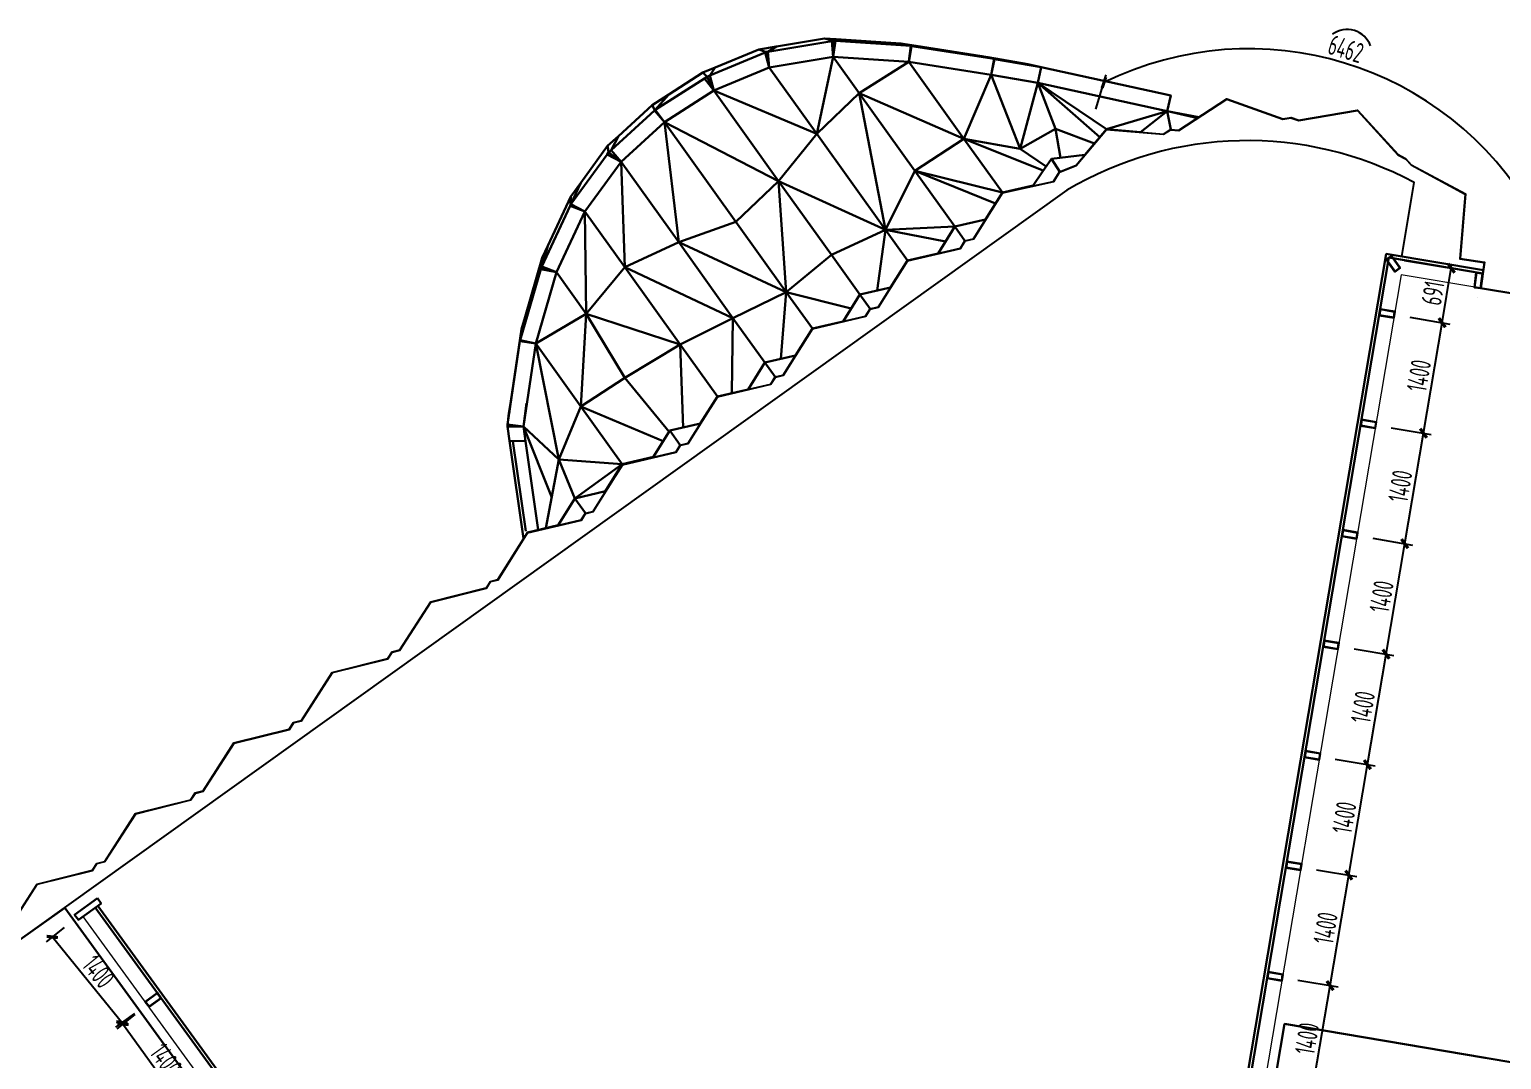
# Model space of a CAD drawing. Extents: x -936 to 12807311, y 101 to 1511157.
# Drawn here: x 12283921 to 12302307, y 1280057 to 1292928 of the extents above; entities that cross this region are included whole.
import ezdxf

# ---------------------------------------------------------------- set-up
doc = ezdxf.new("R2010")
doc.units = 0
doc.header["$LTSCALE"] = 1000
doc.header["$MEASUREMENT"] = 0
for name, color, linetype, lineweight in [('PX-GLAZ-F2$0$PX-GLAZ-F1$0$PX-GLAZ-F1$0$_EDO-ALUMINIUM-SECTION', 90, 'Continuous', 30), ('PX-GLAZ-F2$0$PX-GLAZ-F2$0$_EDO-ALUMINIUM-SECTION', 90, 'Continuous', 30), ('PX-GLAZ-F2$0$PX-GLAZ-F2$0$_EDO-ALUMINIUM-VIEW', 94, 'Continuous', 18), ('PX-GLAZ-F2$0$PX-GLAZ-F2$0$_EDO-GLASS-SECTION', 130, 'Continuous', 30), ('PX-GLAZ-F2$0$PX-GLAZ-F2$0$PX-GLAZ-F2$0$板边线', 36, 'Continuous', 30)]:
    doc.layers.add(name, color=color, linetype=linetype, lineweight=lineweight)
for name, color, linetype in [('PX-GLAZ-F2$0$PX-GLAZ-F2$0$PX-GLAZ-F2$0$幕墙线', 104, 'Continuous'), ('PX-GLAZ-F2$0$PX-GLAZ-F2$0$绿化', 3, 'Continuous'), ('PX-GLAZ-F2$0$PX-PLAN-F2-T1$0$A-DIMS-150', 1, 'Continuous')]:
    doc.layers.add(name, color=color, linetype=linetype)
doc.styles.add('PX-GLAZ-F2$0$PX-PLAN-F2-T1$0$XD2008', font='xd-hzs.shx', dxfattribs={"width": 0.7, "bigfont": 'xd-hztxt.shx'})
doc.styles.add('PX-GLAZ-F2$0$PX-PLAN-F2-T1$0$XD2008_T3', font='xd-hzs.shx', dxfattribs={"width": 0.7, "bigfont": 'xd-hztxt.shx'})
doc.dimstyles.new('PX-GLAZ-F2$0$PX-PLAN-F2-T1$0$XD300$0&&100', dxfattribs={"dimtxt": 250, "dimasz": 100, "dimexe": 100, "dimexo": 200, "dimgap": 50, "dimtad": 1, "dimdec": 0, "dimzin": 0, "dimdsep": 46, "dimtxsty": 'PX-GLAZ-F2$0$PX-PLAN-F2-T1$0$XD2008_T3', "dimblk": 'PX-GLAZ-F2$0$PX-PLAN-F2-T1$0$_ArchTick', "dimcen": 0.09, "dimclrt": 4, "dimazin": 2, "dimtfac": 1, "dimtdec": 0, "dimtix": 1, "dimtmove": 2, "dimatfit": 3, "dimfxl": 0, "dimtolj": 1, "dimtzin": 0, "dimarcsym": 0})

# ---------------------------------------------------------------- blocks, each defined once
blk = doc.blocks.new('PX-GLAZ-F2$0$PX-PLAN-F2-T1$0$_ArchTick')
at = {"color": 0, "linetype": 'ByBlock', "const_width": 0.4}
blk.add_lwpolyline([(-0.5, -0.5), (0.5, 0.5)], dxfattribs=at)
blk = doc.blocks.new('*D605')
at = {"layer": 'Defpoints', "color": 0, "transparency": 16777216}
for p in [(12285393, 1280749, 0), (12286213, 1279615), (12285895, 1279384)]:
    blk.add_point(p, dxfattribs=at)
at = {"layer": 'PX-GLAZ-F2$0$PX-PLAN-F2-T1$0$A-DIMS-150', "color": 0, "lineweight": -2, "transparency": 16777216}
for p, q in [((12285231, 1280632), (12284994, 1280460)), ((12285075, 1280519), (12285895, 1279384)), ((12286051, 1279497), (12285814, 1279326))]:
    blk.add_line(p, q, dxfattribs=at)
at = {"layer": 'PX-GLAZ-F2$0$PX-PLAN-F2-T1$0$A-DIMS-150', "color": 0, "lineweight": -2, "transparency": 16777216, "xscale": 100, "yscale": 100, "zscale": 100}
for p, rotation in [((12285075, 1280519), 125.8795980664976), ((12285895, 1279384), 305.8795980664976)]:
    blk.add_blockref('PX-GLAZ-F2$0$PX-PLAN-F2-T1$0$_ArchTick', p, dxfattribs=dict(at, rotation=rotation))
at = {"layer": 'PX-GLAZ-F2$0$PX-PLAN-F2-T1$0$A-DIMS-150', "color": 4, "transparency": 16777216, "insert": (12285627, 1280054), "char_height": 250, "attachment_point": 5, "rotation": 305.8796, "style": 'PX-GLAZ-F2$0$PX-PLAN-F2-T1$0$XD2008_T3'}
blk.add_mtext('\\A1;1400', dxfattribs=at)
blk = doc.blocks.new('*D584')
at = {"layer": 'Defpoints', "color": 0, "transparency": 16777216}
for p in [(12299567, 1281082, 0), (12300165, 1280981), (12299336, 1279701)]:
    blk.add_point(p, dxfattribs=at)
at = {"layer": 'PX-GLAZ-F2$0$PX-PLAN-F2-T1$0$A-DIMS-150', "color": 0, "lineweight": -2, "transparency": 16777216}
for p, q in [((12299764, 1281049), (12300264, 1280964)), ((12299932, 1279600), (12300165, 1280981)), ((12299534, 1279668), (12300030, 1279584))]:
    blk.add_line(p, q, dxfattribs=at)
at = {"layer": 'PX-GLAZ-F2$0$PX-PLAN-F2-T1$0$A-DIMS-150', "color": 0, "lineweight": -2, "transparency": 16777216, "xscale": 100, "yscale": 100, "zscale": 100}
for p, rotation in [((12300165, 1280981), 80.41429113118922), ((12299932, 1279600), 260.4142911311892)]:
    blk.add_blockref('PX-GLAZ-F2$0$PX-PLAN-F2-T1$0$_ArchTick', p, dxfattribs=dict(at, rotation=rotation))
at = {"layer": 'PX-GLAZ-F2$0$PX-PLAN-F2-T1$0$A-DIMS-150', "color": 4, "transparency": 16777216, "insert": (12299876, 1280320), "char_height": 250, "attachment_point": 5, "rotation": 80.4143, "style": 'PX-GLAZ-F2$0$PX-PLAN-F2-T1$0$XD2008_T3'}
blk.add_mtext('\\A1;1400', dxfattribs=at)
blk = doc.blocks.new('*D585')
at = {"layer": 'Defpoints', "color": 0, "transparency": 16777216}
for p in [(12299800, 1282462, 0), (12300398, 1282361), (12299567, 1281082, 0)]:
    blk.add_point(p, dxfattribs=at)
at = {"layer": 'PX-GLAZ-F2$0$PX-PLAN-F2-T1$0$A-DIMS-150', "color": 0, "lineweight": -2, "transparency": 16777216}
for p, q in [((12299997, 1282429), (12300497, 1282345)), ((12300165, 1280981), (12300398, 1282361)), ((12299764, 1281049), (12300264, 1280964))]:
    blk.add_line(p, q, dxfattribs=at)
at = {"layer": 'PX-GLAZ-F2$0$PX-PLAN-F2-T1$0$A-DIMS-150', "color": 0, "lineweight": -2, "transparency": 16777216, "xscale": 100, "yscale": 100, "zscale": 100}
for p, rotation in [((12300398, 1282361), 80.41429113118922), ((12300165, 1280981), 260.4142911311892)]:
    blk.add_blockref('PX-GLAZ-F2$0$PX-PLAN-F2-T1$0$_ArchTick', p, dxfattribs=dict(at, rotation=rotation))
at = {"layer": 'PX-GLAZ-F2$0$PX-PLAN-F2-T1$0$A-DIMS-150', "color": 4, "transparency": 16777216, "insert": (12300109, 1281700), "char_height": 250, "attachment_point": 5, "rotation": 80.4143, "style": 'PX-GLAZ-F2$0$PX-PLAN-F2-T1$0$XD2008_T3'}
blk.add_mtext('\\A1;1400', dxfattribs=at)
blk = doc.blocks.new('*D586')
at = {"layer": 'Defpoints', "color": 0, "transparency": 16777216}
for p in [(12300033, 1283843, 0), (12300631, 1283742), (12299800, 1282462, 0)]:
    blk.add_point(p, dxfattribs=at)
at = {"layer": 'PX-GLAZ-F2$0$PX-PLAN-F2-T1$0$A-DIMS-150', "color": 0, "lineweight": -2, "transparency": 16777216}
for p, q in [((12300230, 1283810), (12300730, 1283725)), ((12300398, 1282361), (12300631, 1283742)), ((12299997, 1282429), (12300497, 1282345))]:
    blk.add_line(p, q, dxfattribs=at)
at = {"layer": 'PX-GLAZ-F2$0$PX-PLAN-F2-T1$0$A-DIMS-150', "color": 0, "lineweight": -2, "transparency": 16777216, "xscale": 100, "yscale": 100, "zscale": 100}
for p, rotation in [((12300631, 1283742), 80.41429113118922), ((12300398, 1282361), 260.4142911311892)]:
    blk.add_blockref('PX-GLAZ-F2$0$PX-PLAN-F2-T1$0$_ArchTick', p, dxfattribs=dict(at, rotation=rotation))
at = {"layer": 'PX-GLAZ-F2$0$PX-PLAN-F2-T1$0$A-DIMS-150', "color": 4, "transparency": 16777216, "insert": (12300342, 1283081), "char_height": 250, "attachment_point": 5, "rotation": 80.4143, "style": 'PX-GLAZ-F2$0$PX-PLAN-F2-T1$0$XD2008_T3'}
blk.add_mtext('\\A1;1400', dxfattribs=at)
blk = doc.blocks.new('*D587')
at = {"layer": 'Defpoints', "color": 0, "transparency": 16777216}
for p in [(12300269, 1285223), (12300864, 1285122), (12300033, 1283843, 0)]:
    blk.add_point(p, dxfattribs=at)
at = {"layer": 'PX-GLAZ-F2$0$PX-PLAN-F2-T1$0$A-DIMS-150', "color": 0, "lineweight": -2, "transparency": 16777216}
for p, q in [((12300466, 1285189), (12300963, 1285106)), ((12300631, 1283742), (12300864, 1285122)), ((12300230, 1283810), (12300730, 1283725))]:
    blk.add_line(p, q, dxfattribs=at)
at = {"layer": 'PX-GLAZ-F2$0$PX-PLAN-F2-T1$0$A-DIMS-150', "color": 0, "lineweight": -2, "transparency": 16777216, "xscale": 100, "yscale": 100, "zscale": 100}
for p, rotation in [((12300864, 1285122), 80.41429113118922), ((12300631, 1283742), 260.4142911311892)]:
    blk.add_blockref('PX-GLAZ-F2$0$PX-PLAN-F2-T1$0$_ArchTick', p, dxfattribs=dict(at, rotation=rotation))
at = {"layer": 'PX-GLAZ-F2$0$PX-PLAN-F2-T1$0$A-DIMS-150', "color": 4, "transparency": 16777216, "insert": (12300575, 1284461), "char_height": 250, "attachment_point": 5, "rotation": 80.4143, "style": 'PX-GLAZ-F2$0$PX-PLAN-F2-T1$0$XD2008_T3'}
blk.add_mtext('\\A1;1400', dxfattribs=at)
blk = doc.blocks.new('*D588')
at = {"layer": 'Defpoints', "color": 0, "transparency": 16777216}
for p in [(12300502, 1286603), (12301097, 1286503), (12300269, 1285223)]:
    blk.add_point(p, dxfattribs=at)
at = {"layer": 'PX-GLAZ-F2$0$PX-PLAN-F2-T1$0$A-DIMS-150', "color": 0, "lineweight": -2, "transparency": 16777216}
for p, q in [((12300699, 1286570), (12301196, 1286486)), ((12300864, 1285122), (12301097, 1286503)), ((12300466, 1285189), (12300963, 1285106))]:
    blk.add_line(p, q, dxfattribs=at)
at = {"layer": 'PX-GLAZ-F2$0$PX-PLAN-F2-T1$0$A-DIMS-150', "color": 0, "lineweight": -2, "transparency": 16777216, "xscale": 100, "yscale": 100, "zscale": 100}
for p, rotation in [((12301097, 1286503), 80.41429113118922), ((12300864, 1285122), 260.4142911311892)]:
    blk.add_blockref('PX-GLAZ-F2$0$PX-PLAN-F2-T1$0$_ArchTick', p, dxfattribs=dict(at, rotation=rotation))
at = {"layer": 'PX-GLAZ-F2$0$PX-PLAN-F2-T1$0$A-DIMS-150', "color": 4, "transparency": 16777216, "insert": (12300808, 1285842), "char_height": 250, "attachment_point": 5, "rotation": 80.4143, "style": 'PX-GLAZ-F2$0$PX-PLAN-F2-T1$0$XD2008_T3'}
blk.add_mtext('\\A1;1400', dxfattribs=at)
blk = doc.blocks.new('*D589')
at = {"layer": 'Defpoints', "color": 0, "transparency": 16777216}
for p in [(12300732, 1287984, 0), (12301331, 1287883), (12300502, 1286603)]:
    blk.add_point(p, dxfattribs=at)
at = {"layer": 'PX-GLAZ-F2$0$PX-PLAN-F2-T1$0$A-DIMS-150', "color": 0, "lineweight": -2, "transparency": 16777216}
for p, q in [((12300929, 1287951), (12301429, 1287866)), ((12301097, 1286503), (12301331, 1287883)), ((12300699, 1286570), (12301196, 1286486))]:
    blk.add_line(p, q, dxfattribs=at)
at = {"layer": 'PX-GLAZ-F2$0$PX-PLAN-F2-T1$0$A-DIMS-150', "color": 0, "lineweight": -2, "transparency": 16777216, "xscale": 100, "yscale": 100, "zscale": 100}
for p, rotation in [((12301331, 1287883), 80.41429113118922), ((12301097, 1286503), 260.4142911311892)]:
    blk.add_blockref('PX-GLAZ-F2$0$PX-PLAN-F2-T1$0$_ArchTick', p, dxfattribs=dict(at, rotation=rotation))
at = {"layer": 'PX-GLAZ-F2$0$PX-PLAN-F2-T1$0$A-DIMS-150', "color": 4, "transparency": 16777216, "insert": (12301041, 1287222), "char_height": 250, "attachment_point": 5, "rotation": 80.4143, "style": 'PX-GLAZ-F2$0$PX-PLAN-F2-T1$0$XD2008_T3'}
blk.add_mtext('\\A1;1400', dxfattribs=at)
blk = doc.blocks.new('*D590')
at = {"layer": 'Defpoints', "color": 0, "transparency": 16777216}
for p in [(12300965, 1289365, 0), (12301564, 1289264), (12300732, 1287984, 0)]:
    blk.add_point(p, dxfattribs=at)
at = {"layer": 'PX-GLAZ-F2$0$PX-PLAN-F2-T1$0$A-DIMS-150', "color": 0, "lineweight": -2, "transparency": 16777216}
for p, q in [((12301163, 1289331), (12301662, 1289247)), ((12301331, 1287883), (12301564, 1289264)), ((12300929, 1287951), (12301429, 1287866))]:
    blk.add_line(p, q, dxfattribs=at)
at = {"layer": 'PX-GLAZ-F2$0$PX-PLAN-F2-T1$0$A-DIMS-150', "color": 0, "lineweight": -2, "transparency": 16777216, "xscale": 100, "yscale": 100, "zscale": 100}
for p, rotation in [((12301564, 1289264), 80.41429113118922), ((12301331, 1287883), 260.4142911311892)]:
    blk.add_blockref('PX-GLAZ-F2$0$PX-PLAN-F2-T1$0$_ArchTick', p, dxfattribs=dict(at, rotation=rotation))
at = {"layer": 'PX-GLAZ-F2$0$PX-PLAN-F2-T1$0$A-DIMS-150', "color": 4, "transparency": 16777216, "insert": (12301275, 1288602), "char_height": 250, "attachment_point": 5, "rotation": 80.4143, "style": 'PX-GLAZ-F2$0$PX-PLAN-F2-T1$0$XD2008_T3'}
blk.add_mtext('\\A1;1400', dxfattribs=at)
blk = doc.blocks.new('*D591')
at = {"layer": 'Defpoints', "color": 0, "transparency": 16777216}
for p in [(12300899, 1290077), (12301679, 1289945), (12300965, 1289365, 0)]:
    blk.add_point(p, dxfattribs=at)
at = {"layer": 'PX-GLAZ-F2$0$PX-PLAN-F2-T1$0$A-DIMS-150', "color": 0, "lineweight": -2, "transparency": 16777216}
for p, q in [((12301096, 1290043), (12301777, 1289928)), ((12301564, 1289264), (12301679, 1289945)), ((12301163, 1289331), (12301662, 1289247))]:
    blk.add_line(p, q, dxfattribs=at)
at = {"layer": 'PX-GLAZ-F2$0$PX-PLAN-F2-T1$0$A-DIMS-150', "color": 0, "lineweight": -2, "transparency": 16777216, "xscale": 100, "yscale": 100, "zscale": 100}
for p, rotation in [((12301679, 1289945), 80.41429113118922), ((12301564, 1289264), 260.4142911311892)]:
    blk.add_blockref('PX-GLAZ-F2$0$PX-PLAN-F2-T1$0$_ArchTick', p, dxfattribs=dict(at, rotation=rotation))
at = {"layer": 'PX-GLAZ-F2$0$PX-PLAN-F2-T1$0$A-DIMS-150', "color": 4, "transparency": 16777216, "insert": (12301449, 1289633), "char_height": 250, "attachment_point": 5, "rotation": 80.4143, "style": 'PX-GLAZ-F2$0$PX-PLAN-F2-T1$0$XD2008_T3'}
blk.add_mtext('\\A1;691', dxfattribs=at)
blk = doc.blocks.new('*D592')
at = {"layer": 'Defpoints', "color": 0, "transparency": 16777216}
for p in [(12284508, 1281834), (12284206, 1281589), (12285391, 1280747)]:
    blk.add_point(p, dxfattribs=at)
at = {"layer": 'PX-GLAZ-F2$0$PX-PLAN-F2-T1$0$A-DIMS-150', "color": 0, "lineweight": -2, "transparency": 16777216}
for p, q in [((12284353, 1281708), (12284128, 1281526)), ((12285089, 1280502), (12284206, 1281589)), ((12285235, 1280621), (12285011, 1280439))]:
    blk.add_line(p, q, dxfattribs=at)
at = {"layer": 'PX-GLAZ-F2$0$PX-PLAN-F2-T1$0$A-DIMS-150', "color": 0, "lineweight": -2, "transparency": 16777216, "xscale": 100, "yscale": 100, "zscale": 100}
for p, rotation in [((12284206, 1281589), 129.0747042108679), ((12285089, 1280502), 309.0747042108679)]:
    blk.add_blockref('PX-GLAZ-F2$0$PX-PLAN-F2-T1$0$_ArchTick', p, dxfattribs=dict(at, rotation=rotation))
at = {"layer": 'PX-GLAZ-F2$0$PX-PLAN-F2-T1$0$A-DIMS-150', "color": 4, "transparency": 16777216, "insert": (12284783, 1281156), "char_height": 250, "attachment_point": 5, "rotation": 309.0747, "style": 'PX-GLAZ-F2$0$PX-PLAN-F2-T1$0$XD2008_T3'}
blk.add_mtext('\\A1;1400', dxfattribs=at)
blk = doc.blocks.new('PX-GLAZ-F2')
at = {"layer": 'PX-GLAZ-F2$0$PX-GLAZ-F1$0$PX-GLAZ-F1$0$_EDO-ALUMINIUM-SECTION', "elevation": 0}
for points in [[(12301040.5, 1289947.6), (12300932.1, 1290100), (12300866.9, 1290053.6), (12300975.3, 1289901.2)], [(12302067.3, 1289876.5), (12302043.5, 1289697.1), (12301970.2, 1289706.8), (12301993.9, 1289886.3)], [(12300793, 1289431.3), (12300971.5, 1289401.1), (12300959.2, 1289328.2), (12300780.7, 1289358.3)], [(12300559.9, 1288050.8), (12300738.4, 1288020.7), (12300726.1, 1287947.7), (12300547.6, 1287977.8)], [(12300326.8, 1286670.4), (12300505.3, 1286640.2), (12300492.9, 1286567.3), (12300314.5, 1286597.4)], [(12300093.6, 1285289.9), (12300272.1, 1285259.8), (12300259.8, 1285186.8), (12300081.3, 1285216.9)], [(12299860.5, 1283909.5), (12300039, 1283879.3), (12300026.7, 1283806.3), (12299848.2, 1283836.5)], [(12299627.4, 1282529), (12299805.9, 1282498.9), (12299793.5, 1282425.9), (12299615.1, 1282456)], [(12299394.3, 1281148.5), (12299572.7, 1281118.4), (12299560.4, 1281045.4), (12299381.9, 1281075.6)], [(12285561.1, 1280825.4), (12285414.7, 1280719), (12285371.2, 1280778.8), (12285517.6, 1280885.2)]]:
    blk.add_lwpolyline(points, close=True, dxfattribs=at)
at = {"layer": 'PX-GLAZ-F2$0$PX-GLAZ-F1$0$PX-GLAZ-F1$0$_EDO-ALUMINIUM-SECTION'}
for points in [[(12300931.4, 1290095.8), (12301036.3, 1289948.3), (12300976, 1289905.4), (12300871.1, 1290052.9)], [(12302046.1, 1289693.7), (12302070.7, 1289879.1), (12301991.4, 1289889.6), (12301966.8, 1289704.2)], [(12300975, 1289403.6), (12300790.6, 1289434.7), (12300777.3, 1289355.8), (12300961.7, 1289324.7)], [(12300741.8, 1288023.1), (12300557.5, 1288054.3), (12300544.1, 1287975.4), (12300728.5, 1287944.2)], [(12300508.7, 1286642.7), (12300324.3, 1286673.8), (12300311, 1286594.9), (12300495.4, 1286563.8)], [(12300275.6, 1285262.2), (12300091.2, 1285293.4), (12300077.9, 1285214.5), (12300262.3, 1285183.3)], [(12300042.4, 1283881.8), (12299858.1, 1283912.9), (12299844.7, 1283834), (12300029.1, 1283802.9)], [(12299809.3, 1282501.3), (12299624.9, 1282532.5), (12299611.6, 1282453.6), (12299796, 1282422.4)], [(12284769.7, 1282072.8), (12284484.6, 1281866.3), (12284531.3, 1281802), (12284816.4, 1282008.5)], [(12299576.2, 1281120.9), (12299391.8, 1281152), (12299378.5, 1281073.1), (12299562.9, 1281042)], [(12285414, 1280714.8), (12285565.3, 1280824.7), (12285518.3, 1280889.4), (12285367, 1280779.5)]]:
    blk.add_lwpolyline(points, close=True, dxfattribs=at)
blk.add_lwpolyline([(12284531.3, 1281802), (12284816.4, 1282008.5)], dxfattribs=at)
at = {"layer": 'PX-GLAZ-F2$0$PX-GLAZ-F2$0$_EDO-ALUMINIUM-SECTION'}
for p, q in [((12293943.6, 1292781.7), (12293141.2, 1292649.1)), ((12293252.9, 1292716.2), (12293141.2, 1292649.1)), ((12293851.7, 1292815.2), (12293955.4, 1292788.8)), ((12293955.4, 1292788.8), (12293943.6, 1292781.7)), ((12293967.6, 1292785.7), (12293943.6, 1292781.7)), ((12293943.6, 1292781.7), (12293959.7, 1292586.8)), ((12293955.4, 1292788.8), (12293967.6, 1292785.7)), ((12293967.6, 1292785.7), (12293959.7, 1292586.8)), ((12293986.7, 1292784.4), (12293959.7, 1292586.8)), ((12293986.7, 1292784.4), (12293967.6, 1292785.7)), ((12293996.5, 1292805.6), (12293986.7, 1292784.4)), ((12294929, 1292721.5), (12293986.7, 1292784.4)), ((12294802.7, 1292751.8), (12294928.8, 1292722.3)), ((12294938, 1292720.5), (12294902, 1292523.9)), ((12294929, 1292721.5), (12294903.3, 1292533.6)), ((12294933.2, 1292721.2), (12294903.5, 1292533.6)), ((12294933.2, 1292721.2), (12294929, 1292721.5)), ((12294929.3, 1292722.1), (12294933.2, 1292721.2)), ((12294938, 1292720.5), (12294933.2, 1292721.2)), ((12294994, 1292721.9), (12294938, 1292720.5)), ((12295969.6, 1292559.3), (12294938, 1292720.5)), ((12293108.8, 1292639.8), (12292417.9, 1292351.6)), ((12293029.6, 1292679.3), (12293115.3, 1292649.4)), ((12293124.2, 1292646.2), (12293108.8, 1292639.8)), ((12293108.8, 1292639.8), (12293157.4, 1292454.1)), ((12293115.3, 1292649.4), (12293124.2, 1292646.2)), ((12293141.2, 1292649.1), (12293124.2, 1292646.2)), ((12293124.2, 1292646.2), (12293157.4, 1292454.1)), ((12293141.2, 1292649.1), (12293157.4, 1292454.1)), ((12293959.7, 1292586.8), (12293157.4, 1292454.1)), ((12293753.4, 1291621.6), (12293959.7, 1292586.8)), ((12293959.7, 1292586.8), (12294285.5, 1292131.6)), ((12294902, 1292523.9), (12293959.7, 1292586.8)), ((12295813.9, 1292593.7), (12295969.7, 1292559.4)), ((12295891.7, 1292580), (12295969.6, 1292559.7)), ((12295969.5, 1292558.9), (12295933.6, 1292362.7)), ((12295972.3, 1292558.8), (12295933.6, 1292362.7)), ((12295973.9, 1292558.6), (12295933.6, 1292362.7)), ((12295972.3, 1292558.8), (12295969.6, 1292559.3)), ((12295973.9, 1292558.6), (12295972.3, 1292558.8)), ((12296555.8, 1292455.6), (12295973.9, 1292558.6)), ((12292331.4, 1292388.1), (12292377, 1292345.1)), ((12292377, 1292345.1), (12292384.8, 1292337.8)), ((12292417.9, 1292351.6), (12292384.8, 1292337.8)), ((12292485.5, 1292452.3), (12292417.9, 1292351.6)), ((12292417.9, 1292351.6), (12292466.4, 1292165.9)), ((12293157.4, 1292454.1), (12292466.4, 1292165.9)), ((12293157.4, 1292454.1), (12293753.4, 1291621.6)), ((12294285.5, 1292131.6), (12294902, 1292523.9)), ((12294902, 1292523.9), (12295590.9, 1291561.6)), ((12295933.6, 1292362.7), (12294902, 1292523.9)), ((12295590.9, 1291561.6), (12295933.6, 1292362.7)), ((12296293.7, 1291438), (12295933.6, 1292362.7)), ((12296515.5, 1292259.7), (12295933.6, 1292362.7)), ((12296555.8, 1292455.6), (12296515.5, 1292259.7)), ((12296558.1, 1292455.1), (12296515.5, 1292259.7)), ((12296555.8, 1292455.6), (12296556.7, 1292455.4)), ((12292352.2, 1292316.8), (12291737.5, 1291922.1)), ((12292466.4, 1292165.9), (12291851.7, 1291771.2)), ((12292384.8, 1292337.8), (12292352.2, 1292316.8)), ((12292352.2, 1292316.8), (12292466.4, 1292165.9)), ((12292384.8, 1292337.8), (12292466.4, 1292165.9)), ((12292466.4, 1292165.9), (12293753.4, 1291621.6)), ((12293277.7, 1291032.7), (12292466.4, 1292165.9)), ((12296293.7, 1291438), (12296515.5, 1292259.7)), ((12297372.7, 1291681), (12296515.5, 1292259.7)), ((12296515.5, 1292259.7), (12297288.1, 1291581.1)), ((12296515.5, 1292259.7), (12296735.4, 1291688.1)), ((12298132.2, 1291907.6), (12296515.5, 1292259.7)), ((12291699.6, 1291982.3), (12291731.8, 1291921.3)), ((12291908.3, 1292116.4), (12291737.5, 1291922.1)), ((12293753.4, 1291621.6), (12294285.5, 1292131.6)), ((12294285.5, 1292131.6), (12294610.7, 1290423.9)), ((12294285.5, 1292131.6), (12294980.6, 1291160.6)), ((12295590.9, 1291561.6), (12294285.5, 1292131.6)), ((12291728.8, 1291915.5), (12291186.7, 1291419.4)), ((12291731.8, 1291921.3), (12291728.8, 1291915.5)), ((12291732.9, 1291919.2), (12291728.8, 1291915.5)), ((12291728.8, 1291915.5), (12291851.7, 1291771.2)), ((12291731.8, 1291921.3), (12291732.9, 1291919.2)), ((12291737.5, 1291922.1), (12291732.9, 1291919.2)), ((12291732.9, 1291919.2), (12291851.7, 1291771.2)), ((12291737.5, 1291922.1), (12291851.7, 1291771.2)), ((12297372.7, 1291681), (12298132.2, 1291907.6)), ((12298132.2, 1291907.6), (12297797, 1291645.4)), ((12298527.3, 1291833.4), (12298132.2, 1291907.6)), ((12298132.2, 1291907.6), (12298174.8, 1291678.2)), ((12291851.7, 1291771.2), (12291309.5, 1291275.1)), ((12293277.7, 1291032.7), (12291851.7, 1291771.2)), ((12292029.1, 1290269.9), (12291851.7, 1291771.2)), ((12291851.7, 1291771.2), (12292743.2, 1290525.7)), ((12293753.4, 1291621.6), (12293277.7, 1291032.7)), ((12294610.7, 1290423.9), (12293753.4, 1291621.6)), ((12296735.4, 1291688.1), (12296293.7, 1291438)), ((12296799.8, 1291325.8), (12296735.4, 1291688.1)), ((12296735.4, 1291688.1), (12297223.6, 1291504.4)), ((12297372.7, 1291681), (12297101.2, 1291360.3)), ((12297372.7, 1291681), (12297797.4, 1291645.3)), ((12291141.8, 1291472), (12291154.8, 1291404.1)), ((12291277.6, 1291596.3), (12291186.7, 1291419.4)), ((12294980.6, 1291160.6), (12295590.9, 1291561.6)), ((12296293.7, 1291438), (12295590.9, 1291561.6)), ((12296072.4, 1290888.8), (12295590.9, 1291561.6)), ((12295590.9, 1291561.6), (12296582.1, 1291165.8)), ((12296617.3, 1291217), (12296293.7, 1291438)), ((12291136.9, 1291364.6), (12290684.4, 1290743.2)), ((12291309.5, 1291275.1), (12290857.1, 1290653.7)), ((12291154.8, 1291404.1), (12291136.9, 1291364.6)), ((12291157, 1291392.3), (12291136.9, 1291364.6)), ((12291136.9, 1291364.6), (12291309.5, 1291275.1)), ((12291154.8, 1291404.1), (12291157, 1291392.3)), ((12291186.7, 1291419.4), (12291157, 1291392.3)), ((12291157, 1291392.3), (12291309.5, 1291275.1)), ((12291186.7, 1291419.4), (12291309.5, 1291275.1)), ((12291356.3, 1289956.3), (12291309.5, 1291275.1)), ((12292029.1, 1290269.9), (12291309.5, 1291275.1)), ((12296568.7, 1291146.2), (12296685.3, 1291312.7)), ((12297101.1, 1291360.2), (12296685.3, 1291312.7)), ((12296685.3, 1291312.7), (12296788.8, 1291150.9)), ((12294610.7, 1290423.9), (12294980.6, 1291160.6)), ((12294980.6, 1291160.6), (12296072.4, 1290888.8)), ((12294980.6, 1291160.6), (12295986.2, 1290751.1)), ((12295479.2, 1290464.2), (12294980.6, 1291160.6)), ((12296458.4, 1290979.2), (12296568.7, 1291146.2)), ((12290805.5, 1291010.1), (12290684.4, 1290743.2)), ((12293277.7, 1291032.7), (12292743.2, 1290525.7)), ((12293277.7, 1291032.7), (12294610.7, 1290423.9)), ((12293277.7, 1291032.7), (12293937.3, 1290111.2)), ((12293373.5, 1289645.4), (12293277.7, 1291032.7)), ((12295863.1, 1290554.5), (12296072.4, 1290888.8)), ((12296458.4, 1290979.2), (12296072.4, 1290888.8)), ((12290674, 1290725.3), (12290320.2, 1289966)), ((12290678.8, 1290742), (12290674, 1290725.3)), ((12290678.6, 1290735.3), (12290674, 1290725.3)), ((12290674, 1290725.3), (12290857.1, 1290653.7)), ((12290684.4, 1290743.2), (12290678.6, 1290735.3)), ((12290678.8, 1290742), (12290678.6, 1290735.3)), ((12290678.6, 1290735.3), (12290857.1, 1290653.7)), ((12290681, 1290839.2), (12290678.8, 1290742)), ((12290684.4, 1290743.2), (12290857.1, 1290653.7)), ((12290857.1, 1290653.7), (12290503.3, 1289894.4)), ((12290857.1, 1290653.7), (12291356.3, 1289956.3)), ((12290857.1, 1290653.7), (12290875.5, 1289374.5)), ((12292743.2, 1290525.7), (12292029.1, 1290269.9)), ((12292743.2, 1290525.7), (12293373.5, 1289645.4)), ((12295863.1, 1290554.5), (12295479.2, 1290464.2)), ((12294610.7, 1290423.9), (12293937.3, 1290111.2)), ((12294507.4, 1289665.3), (12294610.7, 1290423.9)), ((12295479.2, 1290464.2), (12294610.7, 1290423.9)), ((12294610.7, 1290423.9), (12295362.3, 1290277.1)), ((12294610.7, 1290423.9), (12294885.9, 1290039.5)), ((12295269.9, 1290129.8), (12295479.2, 1290464.2)), ((12295479.2, 1290464.2), (12295605.2, 1290288.1)), ((12290394.7, 1290224.5), (12290320.2, 1289966)), ((12291356.3, 1289956.3), (12292029.1, 1290269.9)), ((12292029.1, 1290269.9), (12292707.3, 1289322.4)), ((12293373.5, 1289645.4), (12292029.1, 1290269.9)), ((12290312.8, 1289958), (12290307.9, 1289934.6)), ((12290320.2, 1289966), (12290311.7, 1289947.7)), ((12290312.8, 1289958), (12290311.7, 1289947.7)), ((12290325.3, 1290075.6), (12290312.8, 1289958)), ((12290320.2, 1289966), (12290503.3, 1289894.4)), ((12290875.5, 1289374.5), (12291356.3, 1289956.3)), ((12291356.3, 1289956.3), (12292047.6, 1288990.6)), ((12292707.3, 1289322.4), (12291356.3, 1289956.3)), ((12293937.3, 1290111.2), (12293373.5, 1289645.4)), ((12293937.3, 1290111.2), (12294292.5, 1289615)), ((12294676.6, 1289705.1), (12294885.9, 1290039.5)), ((12295270, 1290129.9), (12294885.9, 1290039.5)), ((12290307.9, 1289934.6), (12290048.2, 1289043.8)), ((12290503.3, 1289894.4), (12290243.7, 1289003.7)), ((12290311.7, 1289947.7), (12290307.9, 1289934.6)), ((12290307.9, 1289934.6), (12290503.3, 1289894.4)), ((12290311.7, 1289947.7), (12290503.3, 1289894.4)), ((12290875.5, 1289374.5), (12290503.3, 1289894.4)), ((12292707.3, 1289322.4), (12293373.5, 1289645.4)), ((12293304.7, 1288812.1), (12293373.5, 1289645.4)), ((12293699.4, 1289190.1), (12293373.5, 1289645.4)), ((12293373.5, 1289645.4), (12294184.4, 1289441.8)), ((12294083.3, 1289280.5), (12294292.6, 1289614.8)), ((12294292.9, 1289614.3), (12294420, 1289436.9)), ((12294676.6, 1289705.1), (12294293.1, 1289614.9)), ((12302042.8, 1289694.2), (12302521.9, 1289614.8)), ((12290109.9, 1289336.6), (12290048.5, 1289045)), ((12290243.7, 1289003.7), (12290875.5, 1289374.5)), ((12290875.5, 1289374.5), (12290807.1, 1288216.6)), ((12290875.5, 1289374.5), (12291355.5, 1288575)), ((12292047.6, 1288990.6), (12290875.5, 1289374.5)), ((12292707.3, 1289322.4), (12292047.6, 1288990.6)), ((12292692.1, 1288382.9), (12292707.3, 1289322.4)), ((12292707.3, 1289322.4), (12293106.1, 1288765.4)), ((12294083.4, 1289280.5), (12293699.4, 1289190.1)), ((12290046.7, 1289038.5), (12290045.6, 1289031.5)), ((12290048.2, 1289043.8), (12290046.7, 1289038.5)), ((12290046.7, 1289038.5), (12290243.7, 1289003.7)), ((12290065.3, 1289183.8), (12290047.6, 1289045.4)), ((12290048.2, 1289043.8), (12290243.7, 1289003.7)), ((12293490, 1288855.8), (12293699.4, 1289190.1)), ((12290045.6, 1289031.5), (12289891.6, 1287993.2)), ((12290045.6, 1289031.5), (12290243.7, 1289003.7)), ((12290243.7, 1289003.7), (12290089.6, 1287965.4)), ((12290534.5, 1287552.7), (12290243.7, 1289003.7)), ((12290243.7, 1289003.7), (12290807.1, 1288216.6)), ((12291355.5, 1288575), (12292047.6, 1288990.6)), ((12292047.6, 1288990.6), (12292512.8, 1288340.8)), ((12292047.6, 1288990.6), (12292084.2, 1287955.1)), ((12293490, 1288855.8), (12293106.1, 1288765.4)), ((12292896.8, 1288431.1), (12293106.1, 1288765.4)), ((12293106.1, 1288765.4), (12293234.8, 1288585.6)), ((12291355.5, 1288575), (12290807.1, 1288216.6)), ((12291908.8, 1287898.6), (12291355.5, 1288575)), ((12292303.6, 1288006.6), (12292512.8, 1288340.7)), ((12292896.8, 1288431.1), (12292512.8, 1288340.7)), ((12289932, 1288285), (12289910.1, 1288126.8)), ((12289934.8, 1288284.6), (12289932, 1288285)), ((12290089.6, 1287965.4), (12290130, 1288257.2)), ((12290110.2, 1288113.8), (12290110.9, 1288108.7)), ((12290807.1, 1288216.6), (12290534.5, 1287552.7)), ((12290807.1, 1288216.6), (12291835.4, 1287781.6)), ((12291322, 1287497.3), (12290807.1, 1288216.6)), ((12289891.6, 1287993.2), (12289889.5, 1287978.8)), ((12289889.5, 1287978.8), (12290089.6, 1287965.4)), ((12289890.9, 1287988.4), (12289890.9, 1287968.5)), ((12289890.9, 1287968.5), (12290089.6, 1287965.4)), ((12289891.6, 1287993.2), (12290089.6, 1287965.4)), ((12290089.6, 1287965.4), (12290534.5, 1287552.7)), ((12290444.2, 1287078.9), (12290089.6, 1287965.4)), ((12290115.8, 1287783.3), (12290089.6, 1287965.4)), ((12292303.5, 1288006.4), (12291919.6, 1287916)), ((12289917, 1287786.3), (12290115.8, 1287783.3)), ((12289959, 1287785.7), (12290120.8, 1286657.1)), ((12290115.8, 1287783.3), (12290274.8, 1286673.8)), ((12291710.2, 1287581.7), (12291919.6, 1287916)), ((12291919.6, 1287916), (12292049.7, 1287734.3)), ((12291713.2, 1287585.8), (12291322, 1287497.3)), ((12291710.7, 1287581.8), (12291326.3, 1287491.3)), ((12290534.5, 1287552.7), (12290371.3, 1286696.4)), ((12290534.5, 1287552.7), (12290733, 1287066.6)), ((12291322, 1287497.3), (12290534.5, 1287552.7)), ((12290733, 1287066.6), (12291322, 1287497.3)), ((12291112.3, 1287155.9), (12291322, 1287497.3)), ((12291117, 1287157.1), (12291326.3, 1287491.3)), ((12291322, 1287497.3), (12291326.3, 1287491.2)), ((12290523.7, 1286732.3), (12290733, 1287066.6)), ((12291117, 1287157), (12290733, 1287066.6)), ((12290733, 1287066.6), (12290864.5, 1286883)), ((12290524, 1286732.4), (12290139.7, 1286641.9))]:
    blk.add_line(p, q, dxfattribs=at)
blk.add_lwpolyline([(12298132.2, 1291907.6), (12298174.8, 1292103), (12296558.1, 1292455.1), (12296554.9, 1292455.8), (12296388.5, 1292492.1), (12295891.7, 1292580), (12295813.9, 1292593.7), (12294994, 1292721.9), (12294802.7, 1292751.8), (12293996.5, 1292805.6), (12293851.7, 1292815.2), (12293252.9, 1292716.2), (12293029.6, 1292679.3), (12292485.5, 1292452.3), (12292331.4, 1292388.1), (12291908.3, 1292116.4), (12291699.6, 1291982.3), (12291277.6, 1291596.3), (12291141.8, 1291472), (12290805.5, 1291010.1), (12290681, 1290839.2), (12290394.7, 1290224.5), (12290325.3, 1290075.6), (12290109.9, 1289336.6), (12290065.3, 1289183.8), (12289932, 1288285), (12289909.3, 1288132.1), (12289889.5, 1287978.8), (12289890.9, 1287968.5), (12289917, 1287786.3), (12290092, 1286565.8)], dxfattribs=at)
at = {"layer": 'PX-GLAZ-F2$0$PX-GLAZ-F2$0$_EDO-ALUMINIUM-VIEW'}
blk.add_lwpolyline([(12302046.1, 1289693.6), (12301052.3, 1289861.3), (12298642.6, 1275592.7, -0.4141182), (12297631.9, 1274873.8), (12290507.3, 1276075.8, -0.1989841), (12287343.7, 1278059.1), (12284592.8, 1281845)], format="xyb", dxfattribs=at)
at = {"layer": 'PX-GLAZ-F2$0$PX-GLAZ-F2$0$_EDO-GLASS-SECTION'}
for points in [[(12302073.6, 1289878.6), (12300899, 1290076.8), (12298458.2, 1275623.8, -0.4141182), (12297663, 1275058.2), (12290538.4, 1276260.2, -0.1990373), (12287495.5, 1278168.3), (12284743.5, 1281955.7)], [(12302079.5, 1289918.2), (12300866.2, 1290122.9), (12298418.7, 1275630.5, -0.4141182), (12297669.6, 1275097.6), (12290545.1, 1276299.6, -0.1990491), (12287528, 1278191.6), (12284775.9, 1281979.2)]]:
    blk.add_lwpolyline(points, format="xyb", dxfattribs=at)
at = {"layer": 'PX-GLAZ-F2$0$PX-GLAZ-F2$0$PX-GLAZ-F2$0$幕墙线'}
blk.add_line((12298132.2, 1291907.6), (12298507.9, 1291820.8), dxfattribs=at)
for points in [[(12298132.2, 1291907.6), (12298174.8, 1292103), (12296558.1, 1292455.1), (12296554.9, 1292455.8), (12296388.5, 1292492.1), (12295891.7, 1292580), (12295813.9, 1292593.7), (12294994, 1292721.9), (12294802.7, 1292751.8), (12293996.5, 1292805.6), (12293851.7, 1292815.2), (12293252.9, 1292716.2), (12293029.6, 1292679.3), (12292485.5, 1292452.3), (12292331.4, 1292388.1), (12291908.3, 1292116.4), (12291699.6, 1291982.3), (12291277.6, 1291596.3), (12291141.8, 1291472), (12290805.5, 1291010.1), (12290681, 1290839.2), (12290394.7, 1290224.5), (12290325.3, 1290075.6), (12290109.9, 1289336.6), (12290065.3, 1289183.8), (12289932, 1288285), (12289909.3, 1288132.1), (12289889.5, 1287978.8), (12289890.9, 1287968.5), (12289917, 1287786.3), (12290092, 1286565.8)], [(12283632.9, 1281651.9), (12284016.9, 1282249.6), (12284706.2, 1282421.5), (12284761.6, 1282507.7), (12284861, 1282532.5), (12285245.7, 1283131.3), (12285936.2, 1283303.5), (12285990.9, 1283388.7), (12286089.1, 1283413.2), (12286474.5, 1284013), (12287166.2, 1284185.5), (12287220.3, 1284269.6), (12287317.2, 1284293.8), (12287703.3, 1284894.7), (12288396.3, 1285067.5), (12288449.6, 1285150.6), (12288545.4, 1285174.4), (12288932.1, 1285776.4), (12289626.4, 1285949.6), (12289679.1, 1286031.6), (12289771.2, 1286053.4), (12290139.7, 1286641.9), (12290812.9, 1286800.4), (12290864.4, 1286883), (12290959.5, 1286905.5), (12291326.3, 1287491.3), (12291996.4, 1287649.1), (12292049.6, 1287734.3), (12292147.7, 1287757.5), (12292512.8, 1288340.7), (12293180, 1288497.7), (12293234.8, 1288585.6), (12293335.9, 1288609.5), (12293699.4, 1289190.1), (12294363.5, 1289346.4), (12294419.9, 1289436.8), (12294524, 1289461.5), (12294885.9, 1290039.5), (12295547.1, 1290195.1), (12295605.1, 1290288.1), (12295712.2, 1290313.5), (12296072.4, 1290888.8), (12296711.6, 1291030.1), (12296783.4, 1291148.7), (12296991.7, 1291231), (12297372.7, 1291681), (12298082.3, 1291621.4), (12298170.4, 1291678.6), (12298275, 1291669.8), (12298876.1, 1292059.6), (12299573.4, 1291811.2), (12299677, 1291828.7), (12299775.9, 1291793.5), (12300507.1, 1291917.5), (12301014.6, 1291363.9), (12301107.1, 1291314.2), (12301178.1, 1291236.8), (12301857.3, 1290872.4), (12301787.8, 1290064.7), (12302094.5, 1290019), (12302046.2, 1289696.6), (12302519.5, 1289618.3)]]:
    blk.add_lwpolyline(points, dxfattribs=at)
at = {"layer": 'PX-GLAZ-F2$0$PX-GLAZ-F2$0$PX-GLAZ-F2$0$板边线'}
blk.add_lwpolyline([(12302004.4, 1289575.9), (12302004.4, 1289575.9)], dxfattribs=at)
blk.add_lwpolyline([(12326283.4, 1261184.7), (12323228.6, 1261701.7), (12323315.8, 1262203.3), (12317294.3, 1263217.6), (12319640.3, 1277121), (12307511.4, 1279167.1), (12302099.9, 1280079.9), (12299596.5, 1280502.3), (12298763.9, 1275572.2, -0.4141182), (12297611.4, 1274752.5), (12290486.8, 1275954.5, -0.1989507), (12287243.8, 1277987.3), (12284364.5, 1281953.7), (12281975.1, 1280259.9), (12283288.6, 1278411.6), (12275895.8, 1273155.4), (12274664.9, 1274886), (12258588.5, 1263452.6, 0.4131972)], format="xyb", dxfattribs=at)
at = {"layer": 'PX-GLAZ-F2$0$PX-GLAZ-F2$0$绿化'}
for points in [[(12283632.9, 1281651.9), (12284016.9, 1282249.6), (12284706.2, 1282421.5), (12284761.6, 1282507.7), (12284861, 1282532.5), (12285245.7, 1283131.3), (12285936.2, 1283303.5), (12285990.9, 1283388.7), (12286089.1, 1283413.2), (12286474.5, 1284013), (12287166.2, 1284185.5), (12287220.3, 1284269.6), (12287317.2, 1284293.8), (12287703.3, 1284894.7), (12288396.3, 1285067.5), (12288449.6, 1285150.6), (12288545.4, 1285174.4), (12288932.1, 1285776.4), (12289626.4, 1285949.6), (12289679.1, 1286031.6), (12289771.2, 1286053.4), (12290139.7, 1286641.9), (12290812.9, 1286800.4), (12290864.4, 1286883), (12290959.5, 1286905.5), (12291326.3, 1287491.3), (12291996.4, 1287649.1), (12292049.6, 1287734.3), (12292147.7, 1287757.5), (12292512.8, 1288340.7), (12293180, 1288497.7), (12293234.8, 1288585.6), (12293335.9, 1288609.5), (12293699.4, 1289190.1), (12294363.5, 1289346.4), (12294419.9, 1289436.8), (12294524, 1289461.5), (12294885.9, 1290039.5), (12295547.1, 1290195.1), (12295605.1, 1290288.1), (12295712.2, 1290313.5), (12296072.4, 1290888.8), (12296711.6, 1291030.1), (12296783.4, 1291148.7), (12296991.7, 1291231), (12297372.7, 1291681), (12298082.3, 1291621.4), (12298170.4, 1291678.6), (12298275, 1291669.8), (12298876.1, 1292059.6), (12299573.4, 1291811.2), (12299677, 1291828.7), (12299775.9, 1291793.5), (12300507.1, 1291917.5), (12301014.6, 1291363.9), (12301107.1, 1291314.2), (12301178.1, 1291236.8), (12301857.3, 1290872.4), (12301787.8, 1290064.7), (12302094.5, 1290019), (12302046.2, 1289696.6), (12302519.5, 1289618.3)], [(12283634.8, 1281649.3), (12284018.7, 1282247), (12284708.1, 1282418.9), (12284763.5, 1282505.1), (12284862.9, 1282529.9), (12285247.5, 1283128.7), (12285938.1, 1283300.9), (12285992.8, 1283386), (12286091, 1283410.5), (12286476.3, 1284010.4), (12287168.1, 1284182.9), (12287222.1, 1284267), (12287319.1, 1284291.2), (12287705.1, 1284892.1), (12288398.1, 1285064.9), (12288451.5, 1285147.9), (12288547.2, 1285171.8), (12288934, 1285773.8), (12289628.3, 1285947), (12289681, 1286029), (12289773.1, 1286050.8), (12290141.6, 1286639.3), (12290814.8, 1286797.8), (12290866.3, 1286880.3), (12290961.4, 1286902.9), (12291328.2, 1287488.7), (12291998.3, 1287646.4), (12292051.5, 1287731.6), (12292149.6, 1287754.9), (12292514.7, 1288338.1), (12293181.9, 1288495.1), (12293236.7, 1288582.9), (12293337.8, 1288606.9), (12293701.3, 1289187.4), (12294365.4, 1289343.8), (12294421.8, 1289434.2), (12294525.9, 1289458.9), (12294887.8, 1290036.8), (12295549, 1290192.5), (12295607, 1290285.5), (12295714.1, 1290310.9), (12296074.3, 1290886.2), (12296713.5, 1291027.5), (12296785.4, 1291146.3), (12296993.5, 1291228.5), (12297374, 1291677.8), (12298083.1, 1291618.3), (12298171.2, 1291675.5), (12298275.8, 1291666.7), (12298876.5, 1292056.2), (12299573.2, 1291808.1), (12299676.7, 1291825.6), (12299775.6, 1291790.4), (12300506, 1291914.3), (12301012.7, 1291361.5), (12301105.3, 1291311.8), (12301176.2, 1291234.4), (12301854.1, 1290870.7), (12301784.6, 1290062.1), (12302091.1, 1290016.5), (12302042.8, 1289694.2)]]:
    blk.add_lwpolyline(points, dxfattribs=at)
at = {"layer": 'PX-GLAZ-F2$0$PX-GLAZ-F2$0$绿化', "elevation": -6498.4}
blk.add_lwpolyline([(12301062.5, 1290089.8), (12301215.8, 1291015, 0.2634262), (12296878.2, 1290918.1), (12281977.4, 1280253.3)], format="xyb", dxfattribs=at)
at = {"layer": 'PX-GLAZ-F2$0$PX-PLAN-F2-T1$0$A-DIMS-150'}
blk.add_line((12297239.6, 1291932.6), (12297369.8, 1292359.5), dxfattribs=at)
at = {"layer": 'PX-GLAZ-F2$0$PX-PLAN-F2-T1$0$A-DIMS-150', "color": 4}
blk.add_arc((12300377.2, 1292617.5), 310.6, 19.71931, 126.33319, dxfattribs=at)
at = {"layer": 'PX-GLAZ-F2$0$PX-PLAN-F2-T1$0$A-DIMS-150'}
blk.add_arc((12299150.4, 1288597.9), 4088.2, 29.7788, 116.27369, dxfattribs=at)
at = {"layer": 'PX-GLAZ-F2$0$PX-PLAN-F2-T1$0$A-DIMS-150', "xscale": 100.0000000000001, "yscale": 100.0000000000001, "zscale": 100.0000000000001, "rotation": 206.2736927731283}
blk.add_blockref('PX-GLAZ-F2$0$PX-PLAN-F2-T1$0$_ArchTick', (12297340.7, 1292263.8), dxfattribs=at)
at = {"layer": 'PX-GLAZ-F2$0$PX-PLAN-F2-T1$0$A-DIMS-150', "color": 4, "style": 'PX-GLAZ-F2$0$PX-PLAN-F2-T1$0$XD2008', "width": 0.7}
blk.add_text('6462', height=250, rotation=343.02625, dxfattribs=at).set_placement((12300120.2, 1292628.6))
at = {"layer": 'PX-GLAZ-F2$0$PX-PLAN-F2-T1$0$A-DIMS-150'}
for base, p1, p2, picture, middle in [((12301678.8, 1289945.1), (12300965.4, 1289364.6, 0), (12300899, 1290076.8), '*D591', (12301448.7, 1289633.5)), ((12301563.7, 1289263.6), (12300732.2, 1287984.2, 0), (12300965.4, 1289364.6, 0), '*D590', (12301274.6, 1288602.5)), ((12301330.6, 1287883.1), (12300502, 1286603.2), (12300732.2, 1287984.2, 0), '*D589', (12301041.5, 1287222)), ((12301097.5, 1286502.7), (12300268.9, 1285222.8), (12300502, 1286603.2), '*D588', (12300808.4, 1285841.6)), ((12300864.4, 1285122.2), (12300032.8, 1283842.8, 0), (12300268.9, 1285222.8), '*D587', (12300575.2, 1284461.1)), ((12300631.2, 1283741.8), (12299799.7, 1282462.4, 0), (12300032.8, 1283842.8, 0), '*D586', (12300342.1, 1283080.7)), ((12300398.1, 1282361.3), (12299566.6, 1281081.9, 0), (12299799.7, 1282462.4, 0), '*D585', (12300109, 1281700.2)), ((12300165, 1280980.9), (12299336.4, 1279701), (12299566.6, 1281081.9, 0), '*D584', (12299875.8, 1280319.8))]:
    dim = blk.add_linear_dim(base=base, p1=p1, p2=p2, angle=260.41429, dimstyle='PX-GLAZ-F2$0$PX-PLAN-F2-T1$0$XD300$0&&100', dxfattribs=at)
    dim.commit()
    dim.dimension.update_dxf_attribs({"geometry": picture, "text_midpoint": middle})
for p1, p2, distance, picture, middle in [((12285390.5, 1280747.1), (12284507.9, 1281834.1), 389, '*D592', (12284783.1, 1281155.7)), ((12285393, 1280748.9, 0), (12286213.5, 1279614.6), -392.6, '*D605', (12285626.9, 1280054.2))]:
    dim = blk.add_aligned_dim(p1=p1, p2=p2, distance=distance, dimstyle='PX-GLAZ-F2$0$PX-PLAN-F2-T1$0$XD300$0&&100', dxfattribs=at)
    dim.commit()
    dim.dimension.update_dxf_attribs({"geometry": picture, "text_midpoint": middle})

msp = doc.modelspace()

# ---------------------------------------------------------------- block references
msp.add_blockref('PX-GLAZ-F2', (0, 0))

doc.saveas('drawing.dxf')
